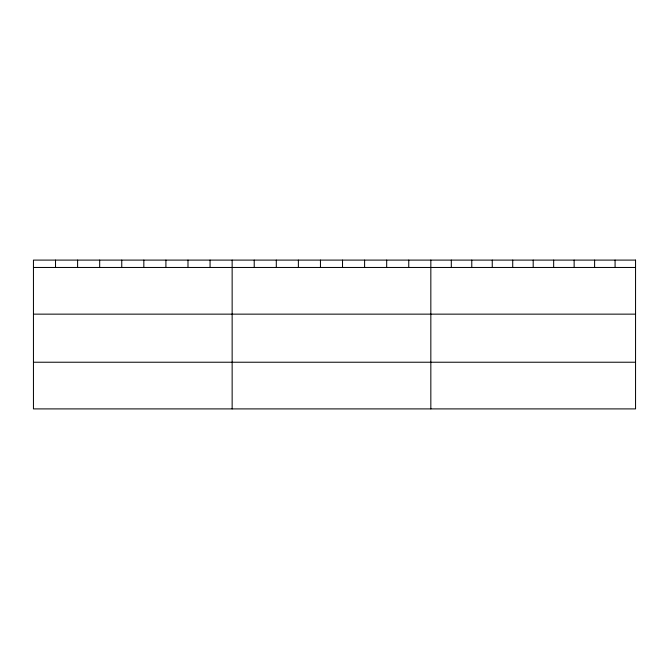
<?xml version="1.0" encoding="UTF-8"?>
<svg xmlns="http://www.w3.org/2000/svg" width="669" height="669" viewBox="0 0 669 669"><rect width="100%" height="100%" fill="white"/><g stroke="black" fill="none" stroke-linecap="round" stroke-linejoin="round"><path stroke-width="1" d="M33.45 267.466L635.55 267.466M33.45 314.146L635.55 314.146M33.45 362.23L635.55 362.23M615.079 260.099L615.079 267.466M594.607 260.099L594.607 267.466M574.136 260.099L574.136 267.466M553.664 260.099L553.664 267.466M533.193 260.099L533.193 267.466M512.722 260.099L512.722 267.466M492.25 260.099L492.25 267.466M471.779 260.099L471.779 267.466M451.307 260.099L451.307 267.466M430.836 260.099L430.836 408.901M408.759 260.099L408.759 267.466M386.682 260.099L386.682 267.466M364.605 260.099L364.605 267.466M342.528 260.099L342.528 267.466M320.451 260.099L320.451 267.466M298.374 260.099L298.374 267.466M276.297 260.099L276.297 267.466M254.22 260.099L254.22 267.466M232.143 260.099L232.143 408.901M210.066 260.099L210.066 267.466M187.989 260.099L187.989 267.466M165.912 260.099L165.912 267.466M143.835 260.099L143.835 267.466M121.758 260.099L121.758 267.466M99.681 260.099L99.681 267.466M77.604 260.099L77.604 267.466M55.527 260.099L55.527 267.466M635.55 260.099L33.45 260.099L33.45 408.901L635.55 408.901L635.55 260.099"/></g></svg>
